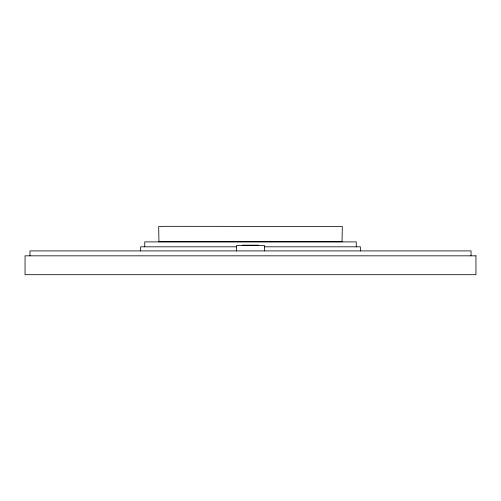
<?xml version="1.0" encoding="UTF-8"?>
<svg xmlns="http://www.w3.org/2000/svg" width="501" height="501" viewBox="0 0 501 501"><rect width="100%" height="100%" fill="white"/><g stroke="black" fill="none" stroke-linecap="round" stroke-linejoin="round"><path stroke-width="0.75" d="M342.07 240.868L342.321 226.59L341.331 226.452L166.056 226.314L158.679 226.59L158.93 240.868M158.679 241.726L342.321 241.726M242.302 245.171L258.698 245.171M236.466 246.811L140.643 246.811L140.643 250.907M264.534 246.811L360.357 246.811L360.357 250.907M471.034 255.829L471.034 250.907L29.966 250.907L29.966 255.829M356.255 246.811L356.255 241.889L144.745 241.889L144.745 246.811M264.434 250.907L264.434 245.496L236.566 245.496L236.566 250.907M475.95 255.829L25.05 255.829L25.05 274.686L475.95 274.686L475.95 255.829"/></g></svg>
